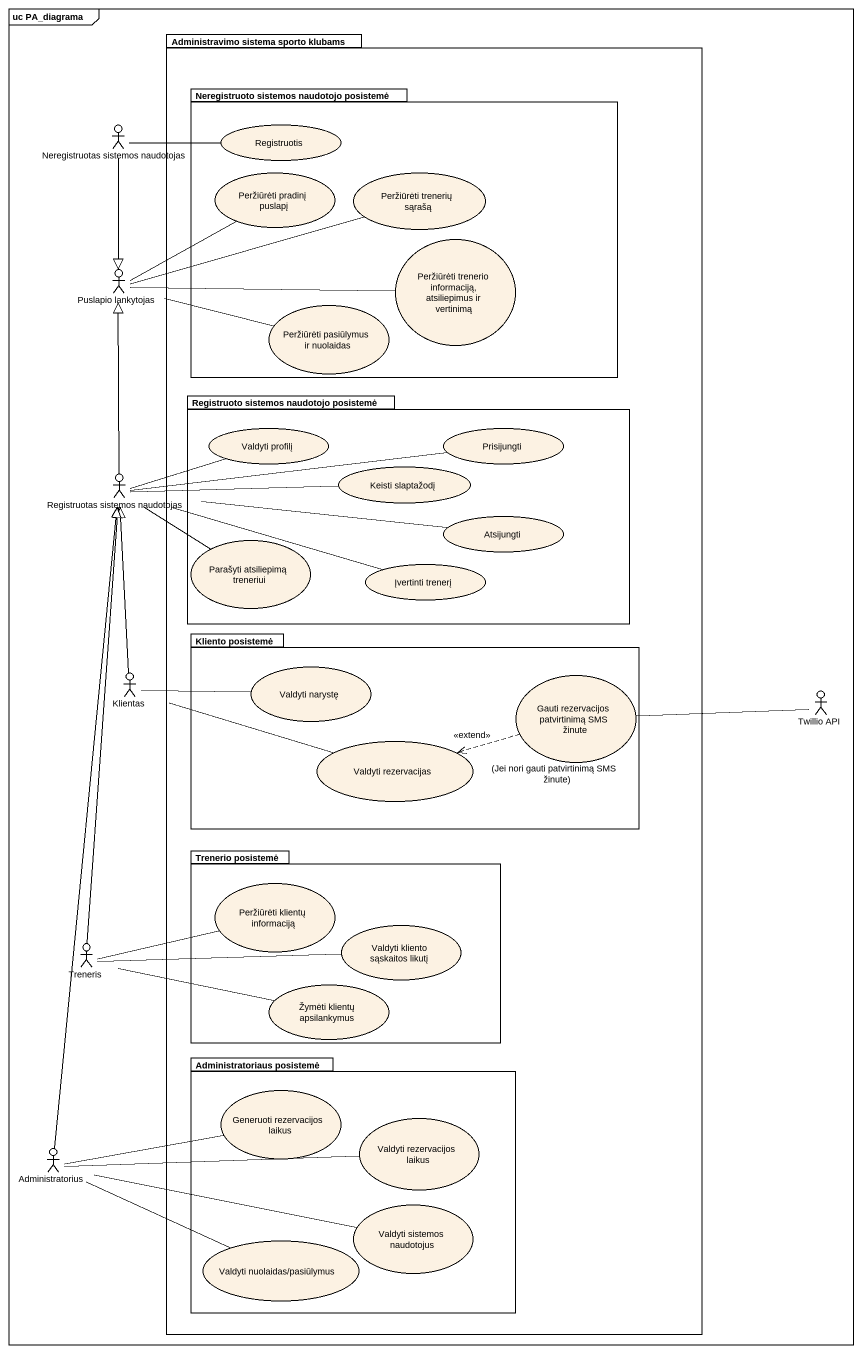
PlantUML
@startuml
mainframe uc PA_diagrama
package "Administravimo sistema sporto klubams" as Administravimo_sistema {
  package "Neregistruoto sistemos naudotojo posistemė" as Neregistruoto_sistemos {
    usecase Registruotis
    usecase "Peržiūrėti pradinį puslapį" as Peržiūrėti_pradinį_puslapį
    usecase "Peržiūrėti trenerių sąrašą" as Peržiūrėti_trenerių_sąrašą
    usecase "Peržiūrėti trenerio informaciją, atsiliepimus ir vertinimą" as Peržiūrėti_trenerio
    usecase "Peržiūrėti pasiūlymus ir nuolaidas" as Peržiūrėti_pasiūlymus_ir
  }
  package "Registruoto sistemos naudotojo posistemė" as Registruoto_sistemos {
    usecase "Valdyti profilį" as Valdyti_profilį
    usecase Prisijungti
    usecase "Keisti slaptažodį" as Keisti_slaptažodį
    usecase Atsijungti
    usecase "Parašyti atsiliepimą treneriui" as Parašyti_atsiliepimą
    usecase "Įvertinti trenerį" as Įvertinti_trenerį
  }
  package "Kliento posistemė" as Kliento_posistemė {
    usecase "Valdyti narystę" as Valdyti_narystę
    usecase "Gauti rezervacijos patvirtinimą SMS žinute" as Gauti_rezervacijos
    usecase "Valdyti rezervacijas" as Valdyti_rezervacijas
  }
  package "Trenerio posistemė" as Trenerio_posistemė {
    usecase "Peržiūrėti klientų informaciją" as Peržiūrėti_klientų
    usecase "Valdyti kliento sąskaitos likutį" as Valdyti_kliento_sąskaitos
    usecase "Žymėti klientų apsilankymus" as Žymėti_klientų_apsilankymus
  }
  package "Administratoriaus posistemė" as Administratoriaus_posistemė {
    usecase "Generuoti rezervacijos laikus" as Generuoti_rezervacijos
    usecase "Valdyti rezervacijos laikus" as Valdyti_rezervacijos_laikus
    usecase "Valdyti sistemos naudotojus" as Valdyti_sistemos_naudotojus
    usecase "Valdyti nuolaidas/pasiūlymus" as Valdyti_nuolaidas_pasiūlymus
  }
}
actor "Neregistruotas sistemos naudotojas" as Neregistruotas_sistemos
actor "Puslapio lankytojas" as Puslapio_lankytojas
actor "Registruotas sistemos naudotojas" as Registruotas_sistemos
actor Klientas
actor "Twillio API" as Twillio_API
actor Treneris
actor Administratorius
Neregistruotas_sistemos -right- Registruotis
Neregistruotas_sistemos --|> Puslapio_lankytojas
Puslapio_lankytojas -right- Peržiūrėti_pradinį_puslapį
Puslapio_lankytojas -right- Peržiūrėti_trenerių_sąrašą
Puslapio_lankytojas -right- Peržiūrėti_trenerio
Puslapio_lankytojas -right- Peržiūrėti_pasiūlymus_ir
Registruotas_sistemos -up-|> Puslapio_lankytojas
Registruotas_sistemos -right- Valdyti_profilį
Registruotas_sistemos -right- Prisijungti
Registruotas_sistemos -right- Keisti_slaptažodį
Registruotas_sistemos -right- Atsijungti
Registruotas_sistemos -- Parašyti_atsiliepimą
Registruotas_sistemos -right- Įvertinti_trenerį
Klientas -up-|> Registruotas_sistemos
Klientas -right- Valdyti_rezervacijas
Valdyti_narystę -left- Klientas
Gauti_rezervacijos .left.> Valdyti_rezervacijas : <<extend>>\n(Jei nori gauti patvirtinimą SMS žinute)
Twillio_API -left- Gauti_rezervacijos
Treneris -up-|> Registruotas_sistemos
Treneris -right- Peržiūrėti_klientų
Treneris -right- Valdyti_kliento_sąskaitos
Treneris -right- Žymėti_klientų_apsilankymus
Administratorius -up-|> Registruotas_sistemos
Administratorius -right- Generuoti_rezervacijos
Administratorius -right- Valdyti_rezervacijos_laikus
Administratorius -right- Valdyti_sistemos_naudotojus
Administratorius -right- Valdyti_nuolaidas_pasiūlymus
@enduml
